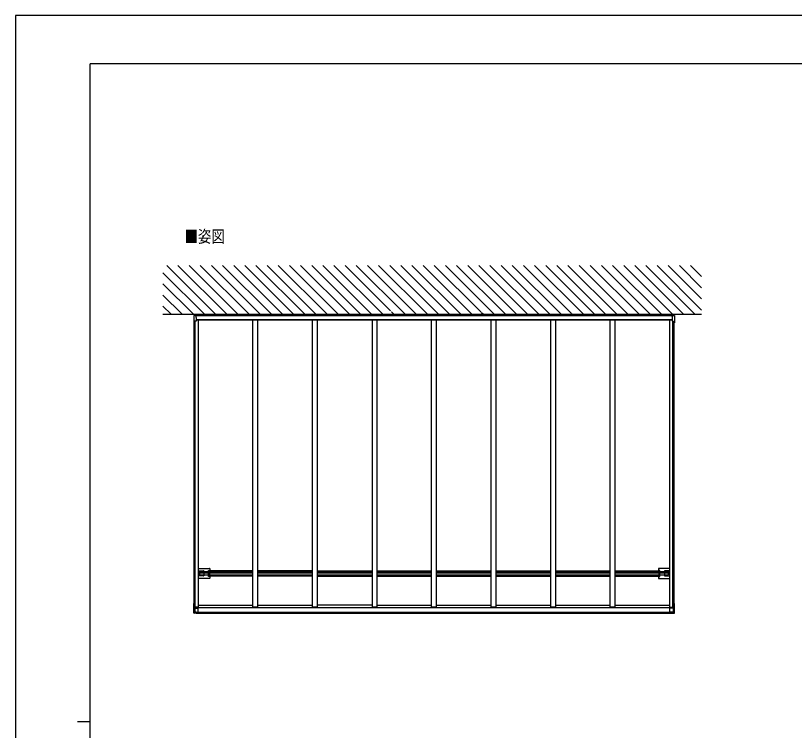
# Model space of a CAD drawing. Units: millimetres, scale not verified. Extents: x -10512 to 10512, y -7425 to 7425.
# Drawn here: x -10512 to -2666, y 222 to 7425 of the extents above; entities that cross this region are included whole.
import ezdxf
from ezdxf.enums import TextEntityAlignment as Align

# ---------------------------------------------------------------- set-up
doc = ezdxf.new("R2010")
doc.units = ezdxf.units.MM
doc.header["$LTSCALE"] = 40
for name, color, linetype in [('0-2_USER1', 3, 'Continuous'), ('0-3_YKK_11', 7, 'Continuous'), ('0-5_YKK_13', 4, 'Continuous'), ('0-6_YKK_A1', 4, 'Continuous'), ('0-8_YKK_ZWAK', 7, 'Continuous')]:
    doc.layers.add(name, color=color, linetype=linetype)
doc.styles.add('ＭＳ ゴシック', font='')
doc.styles.get('ＭＳ ゴシック').set_extended_font_data('MS Gothic')

msp = doc.modelspace()

# ---------------------------------------------------------------- linework, layer by layer
at = {"layer": '0-3_YKK_11'}
for p, q in [((-8697.45, 4410.01), (-8700.03, 4411.3)), ((-8697.45, 4407.59), (-8700.03, 4406.3)), ((-8697.7, 4414.7), (-8697.45, 4414.7)), ((-8697.7, 4402.9), (-8697.7, 4414.7)), ((-3894.2, 4414.7), (-3894.45, 4414.7)), ((-3894.45, 4410.01), (-3891.87, 4411.3)), ((-3894.45, 4407.59), (-3891.87, 4406.3)), ((-3894.2, 4402.9), (-3894.2, 4414.7))]:
    msp.add_line(p, q, dxfattribs=at)
for points in [[(-8697.45, 4414.7), (-8697.45, 4402.9), (-8697.7, 4402.9)], [(-3894.45, 4414.7), (-3894.45, 4402.9), (-3894.2, 4402.9)]]:
    msp.add_lwpolyline(points, dxfattribs=at)
for centre, start, end in [((-8692.75, 4408.8), 129.98313, 230.01687), ((-3899.15, 4408.8), 309.98313, 50.01687)]:
    msp.add_arc(centre, 7.7, start, end, dxfattribs=at)
at = {"layer": '0-5_YKK_13'}
for p, q in [((-8717.83, 4400.62), (-8717.83, 4331.59)), ((-8717.42, 4398.9), (-8717.42, 4330.26)), ((-8699.52, 4405.12), (-8712, 4404.44)), ((-8698.32, 4403.48), (-8711.65, 4402.8)), ((-8697.45, 4394.95), (-8697.45, 4415.37)), ((-8695.95, 4415.37), (-8697.45, 4415.37)), ((-8695.95, 4394.95), (-8697.45, 4394.95)), ((-8692.95, 4383.07), (-8692.95, 4403.85)), ((-3898.95, 4403.85), (-3898.95, 4346.66)), ((-3898.95, 4394.24), (-3898.95, 4394.95)), ((-3898.95, 4394.24), (-3898.95, 4392.6)), ((-3895.95, 4415.37), (-3894.45, 4415.37)), ((-3895.95, 4394.95), (-3894.45, 4394.95)), ((-3894.45, 4394.95), (-3894.45, 4415.37)), ((-3893.59, 4403.48), (-3880.25, 4402.8)), ((-3892.39, 4405.12), (-3879.9, 4404.44)), ((-3874.48, 4399.66), (-3874.48, 4330.26)), ((-3874.09, 4401.45), (-3874.07, 4331.59)), ((-8706.78, 4345.98), (-8706.78, 4335.8)), ((-8692.95, 4383.07), (-8692.95, 4381.43)), ((-8692.95, 4381.65), (-8692.95, 4381.43)), ((-8692.95, 4381.43), (-8692.95, 4346.66)), ((-3898.95, 4392.81), (-3898.95, 4392.6)), ((-3885.12, 4345.98), (-3885.12, 4335.8)), ((-8670.95, 1854.67), (-8558, 1854.67)), ((-8670.95, 1830.22), (-8618, 1830.22)), ((-8617, 1829.22), (-8617, 1779.22)), ((-8570.5, 1774.52), (-8570.5, 1833.93)), ((-8569.5, 1834.92), (-8558.58, 1834.92)), ((-8557.59, 1834.98), (-8558.62, 1833.95)), ((-8557, 1853.68), (-8557, 1833.56)), ((-4034.9, 1853.68), (-4034.9, 1833.56)), ((-4034.32, 1834.98), (-4033.28, 1833.95)), ((-3920.95, 1854.67), (-4033.9, 1854.67)), ((-4022.4, 1834.92), (-4033.32, 1834.92)), ((-4021.4, 1774.52), (-4021.4, 1833.93)), ((-3974.9, 1829.22), (-3974.9, 1779.22)), ((-3920.95, 1830.22), (-3973.9, 1830.22)), ((-8618, 1778.22), (-8670.95, 1778.22)), ((-8558, 1753.77), (-8670.95, 1753.77)), ((-8558.58, 1773.52), (-8569.5, 1773.52)), ((-8558.62, 1774.5), (-8557.59, 1773.47)), ((-8557, 1774.89), (-8557, 1754.77)), ((-4034.9, 1774.89), (-4034.9, 1754.77)), ((-4033.28, 1774.5), (-4034.32, 1773.47)), ((-4033.9, 1753.77), (-3920.95, 1753.77)), ((-4033.32, 1773.52), (-4022.4, 1773.52)), ((-3973.9, 1778.22), (-3920.95, 1778.22)), ((-8717.83, 1407.82), (-8717.83, 1500.6)), ((-8717.42, 1406.89), (-8717.42, 1499.27)), ((-8714.95, 1500.49), (-8716.77, 1500.51)), ((-8716.37, 1499.36), (-8714.95, 1499.38)), ((-8714.95, 1500.76), (-8716.01, 1500.63)), ((-8715.8, 1500.6), (-8714.95, 1500.59)), ((-8714.95, 1499.27), (-8715.52, 1499.27)), ((-8708.32, 1497.87), (-8706.93, 1497.87)), ((-8707.15, 1497.76), (-8706.93, 1497.87)), ((-8706.93, 1492.88), (-8706.93, 1497.87)), ((-8706.78, 1491.06), (-8706.78, 1415.16)), ((-3885.12, 1491.06), (-3885.12, 1415.16)), ((-3884.75, 1497.76), (-3884.97, 1497.87)), ((-3883.58, 1497.87), (-3884.97, 1497.87)), ((-3884.97, 1492.88), (-3884.97, 1497.87)), ((-3876.95, 1500.76), (-3875.89, 1500.63)), ((-3876.1, 1500.6), (-3876.95, 1500.59)), ((-3876.95, 1500.49), (-3875.13, 1500.51)), ((-3875.53, 1499.36), (-3876.95, 1499.38)), ((-3876.95, 1499.27), (-3876.38, 1499.27)), ((-3874.48, 1406.89), (-3874.48, 1499.27)), ((-3874.07, 1407.82), (-3874.07, 1500.6)), ((-8706.9, 1415.11), (-8707.15, 1415.01)), ((-8707.15, 1415.01), (-8692.95, 1414.21)), ((-8706.78, 1415.16), (-8706.9, 1415.11)), ((-8706.78, 1454.53), (-8671.95, 1454.56)), ((-8704.76, 1415.02), (-8695.95, 1414.56)), ((-8695.95, 1414.62), (-8695.95, 1414.56)), ((-8695.95, 1414.49), (-8695.95, 1414.56)), ((-8692.95, 1414.32), (-8695.95, 1414.49)), ((-8692.95, 1414.32), (-8692.95, 1414.21)), ((-8692.95, 1410.06), (-8692.95, 1414.21)), ((-8692.95, 1414.03), (-8671.95, 1413.84)), ((-8671.95, 1412.16), (-8671.95, 1464.39)), ((-3919.95, 1412.16), (-3919.95, 1464.39)), ((-3885.12, 1454.53), (-3919.95, 1454.56)), ((-3898.95, 1414.03), (-3919.95, 1413.84)), ((-3884.75, 1415.01), (-3898.95, 1414.21)), ((-3898.95, 1414.32), (-3895.95, 1414.49)), ((-3898.95, 1414.32), (-3898.95, 1414.21)), ((-3898.95, 1410.06), (-3898.95, 1414.21)), ((-3887.14, 1415.02), (-3895.95, 1414.56)), ((-3895.95, 1414.62), (-3895.95, 1414.56)), ((-3895.95, 1414.49), (-3895.95, 1414.56)), ((-3885.12, 1415.16), (-3885, 1415.11)), ((-3885, 1415.11), (-3884.75, 1415.01)), ((-8714.74, 1403.22), (-8714.75, 1403.22)), ((-8692.95, 1402.04), (-8711.65, 1403.02)), ((-8692.95, 1408.57), (-8692.95, 1410.06)), ((-8692.95, 1408.57), (-8692.95, 1402.08)), ((-8692.95, 1402.05), (-8692.95, 1402.08)), ((-3898.95, 1408.57), (-3898.95, 1410.06)), ((-3898.95, 1408.57), (-3898.95, 1402.08)), ((-3898.95, 1402.04), (-3880.25, 1403.02)), ((-3898.95, 1402.05), (-3898.95, 1402.08)), ((-3877.16, 1403.22), (-3877.15, 1403.22))]:
    msp.add_line(p, q, dxfattribs=at)
for points in [[(-8717.82, 4401.39), (-8717.82, 4401.09), (-8717.83, 4400.62)], [(-8717.42, 4399.66), (-8717.42, 4399.12), (-8717.42, 4398.9)], [(-8712, 4404.43), (-8713.58, 4404.33), (-8715.31, 4404.18), (-8715.32, 4404.18)], [(-3879.9, 4404.43), (-3878.32, 4404.33), (-3876.59, 4404.18), (-3876.58, 4404.18)], [(-3874.48, 4399.66), (-3874.48, 4399.12), (-3874.48, 4398.9)], [(-3874.08, 4401.39), (-3874.08, 4401.09), (-3874.08, 4400.62)], [(-8717.35, 4330.23), (-8717.41, 4330.25), (-8717.42, 4330.26)], [(-8692.95, 4346.66), (-8707.15, 4345.97), (-8707.15, 4328.75), (-8708.27, 4328.76)], [(-8706.93, 4333.84), (-8706.93, 4328.86), (-8707.15, 4328.75)], [(-3898.95, 4346.66), (-3884.75, 4345.97), (-3884.75, 4328.75), (-3883.63, 4328.76)], [(-3884.97, 4333.84), (-3884.97, 4328.86), (-3884.75, 4328.75)], [(-3874.55, 4330.23), (-3874.49, 4330.25), (-3874.48, 4330.26)], [(-8558.68, 1832.95), (-8558.68, 1776.72), (-8558.68, 1775.5)], [(-8558.55, 1831.72), (-8558.55, 1832.01), (-8557, 1833.56)], [(-4033.35, 1831.72), (-4033.35, 1832.01), (-4034.9, 1833.56)], [(-4033.22, 1832.95), (-4033.22, 1776.72), (-4033.22, 1775.5)], [(-8557, 1774.89), (-8558.55, 1776.44), (-8558.55, 1776.72)], [(-4034.9, 1774.89), (-4033.35, 1776.44), (-4033.35, 1776.72)], [(-8716.77, 1500.51), (-8717.07, 1500.52), (-8717.33, 1500.53), (-8717.55, 1500.54), (-8717.71, 1500.56), (-8717.8, 1500.58), (-8717.82, 1500.6), (-8717.77, 1500.62), (-8717.66, 1500.64)], [(-8717.66, 1500.64), (-8716.19, 1500.82), (-8714.95, 1500.97)], [(-8717.35, 1499.24), (-8717.41, 1499.26), (-8717.42, 1499.28), (-8717.36, 1499.3), (-8717.25, 1499.32), (-8717.09, 1499.33), (-8716.88, 1499.35), (-8716.64, 1499.36), (-8716.37, 1499.36)], [(-8716.01, 1500.63), (-8716.03, 1500.63), (-8716.05, 1500.63), (-8716.04, 1500.62), (-8716.02, 1500.62), (-8715.98, 1500.61), (-8715.93, 1500.61), (-8715.87, 1500.61), (-8715.8, 1500.6)], [(-8715.52, 1499.27), (-8715.58, 1499.27), (-8715.63, 1499.26), (-8715.68, 1499.26), (-8715.72, 1499.26), (-8715.75, 1499.25), (-8715.76, 1499.25), (-8715.76, 1499.24), (-8715.74, 1499.24)], [(-8707.15, 1415.01), (-8707.15, 1497.76), (-8708.27, 1497.77)], [(-3884.75, 1415.01), (-3884.75, 1497.76), (-3883.63, 1497.77)], [(-3874.25, 1500.64), (-3875.71, 1500.82), (-3876.95, 1500.97)], [(-3876.38, 1499.27), (-3876.32, 1499.27), (-3876.27, 1499.26), (-3876.22, 1499.26), (-3876.18, 1499.26), (-3876.15, 1499.25), (-3876.14, 1499.25), (-3876.14, 1499.24), (-3876.16, 1499.24)], [(-3875.89, 1500.63), (-3875.87, 1500.63), (-3875.86, 1500.63), (-3875.86, 1500.62), (-3875.88, 1500.62), (-3875.92, 1500.61), (-3875.97, 1500.61), (-3876.03, 1500.61), (-3876.1, 1500.6)], [(-3874.55, 1499.24), (-3874.49, 1499.26), (-3874.48, 1499.28), (-3874.54, 1499.3), (-3874.65, 1499.32), (-3874.81, 1499.33), (-3875.02, 1499.35), (-3875.26, 1499.36), (-3875.53, 1499.36)], [(-3875.13, 1500.51), (-3874.83, 1500.52), (-3874.57, 1500.53), (-3874.35, 1500.54), (-3874.19, 1500.56), (-3874.1, 1500.58), (-3874.08, 1500.6), (-3874.13, 1500.62), (-3874.25, 1500.64)], [(-8717.82, 1407.06), (-8717.83, 1407.59), (-8717.83, 1407.82)], [(-8717.42, 1406.13), (-8717.42, 1406.66), (-8717.42, 1406.89)], [(-8711.65, 1403.01), (-8713.34, 1403.1), (-8714.75, 1403.21)], [(-3880.25, 1403.01), (-3878.56, 1403.1), (-3877.15, 1403.21)], [(-3874.48, 1406.13), (-3874.48, 1406.66), (-3874.48, 1406.89)], [(-3874.08, 1407.06), (-3874.07, 1407.59), (-3874.07, 1407.82)]]:
    msp.add_lwpolyline(points, dxfattribs=at)
for centre, radius, start, end in [((-8715.08, 4401.44), 2.73, 95.02177, 181.25077), ((-8714.54, 4399.7), 2.87, 94.34735, 180.89355), ((-8709.33, 4347.5), 55.36, 92.39604, 95.62484), ((-3882.57, 4347.5), 55.36, 84.37516, 87.60396), ((-3877.36, 4399.7), 2.87, 359.10645, 85.65265), ((-3876.82, 4401.44), 2.73, 358.74923, 84.97823), ((-8717.47, 4332.54), 1.01, 249.16063, 272.29684), ((-8653, 4657.29), 333.33, 258.8691, 260.19652), ((-8708.44, 4340.3), 11.55, 263.44833, 270.84546), ((-3883.46, 4340.3), 11.55, 269.15454, 276.55167), ((-3938.9, 4657.29), 333.33, 279.80348, 281.1309), ((-3874.44, 4332.54), 1.01, 267.70316, 290.83937), ((-8618, 1829.22), 1, 0, 90), ((-3973.9, 1829.22), 1, 90, 180), ((-8618, 1779.22), 1, 270, 0), ((-3973.9, 1779.22), 1, 180, 270), ((-8653, 1826.3), 333.33, 258.8691, 260.19652), ((-8651.45, 1827.14), 334.14, 258.90733, 260.20202), ((-8708.44, 1509.31), 11.55, 263.44833, 270.84546), ((-3883.46, 1509.31), 11.55, 269.15454, 276.55167), ((-3940.45, 1827.14), 334.14, 279.79798, 281.09267), ((-3938.9, 1826.3), 333.33, 279.80348, 281.1309), ((-8715.3, 1406.95), 2.51, 177.51775, 215.83996), ((-8714.54, 1406.08), 2.86, 179.03107, 265.99674), ((-3877.36, 1406.08), 2.86, 274.00326, 0.96893), ((-3876.6, 1406.95), 2.51, 324.16004, 2.48225)]:
    msp.add_arc(centre, radius, start, end, dxfattribs=at)
for centre, major_axis, ratio, start_param, end_param in [((-8569.5, 1833.92), (-0.71, 0.71), 0.99628, 5.4996506, 7.06672), ((-8558.61, 1832.95), (0, 1), 0.061163, 0.0610865, 1.5707963), ((-8558.58, 1834.99), (-1, 0), 0.061163, 1.5707963, 3.0805061), ((-8558, 1853.67), (0.71, 0.71), 0.99628, 5.4996506, 7.06672), ((-4033.9, 1853.67), (-0.71, 0.71), 0.99628, 5.4996506, 7.06672), ((-4033.32, 1834.99), (1, 0), 0.061163, 3.2026792, 4.712389), ((-4033.29, 1832.95), (0, 1), 0.061163, 4.712389, 6.2220988), ((-4022.4, 1833.92), (0.71, 0.71), 0.99628, 5.4996506, 7.06672), ((-8569.5, 1774.53), (-0.71, -0.71), 0.99628, 5.4996506, 7.06672), ((-8558.61, 1775.5), (0, 1), 0.061163, 1.5707963, 3.0805061), ((-8558.58, 1773.46), (-1, 0), 0.061163, 3.2026792, 4.712389), ((-8558, 1754.78), (0.71, -0.71), 0.99628, 5.4996506, 7.06672), ((-4033.9, 1754.78), (-0.71, -0.71), 0.99628, 5.4996506, 7.06672), ((-4033.32, 1773.46), (1, 0), 0.061163, 1.5707963, 3.0805061), ((-4033.29, 1775.5), (0, 1), 0.061163, 3.2026792, 4.712389), ((-4022.4, 1774.53), (0.71, -0.71), 0.99628, 5.4996506, 7.06672), ((-16105.18, 1814.06), (-8222.56, 430.03), 0.003344, 2.6907723, 2.6932377), ((3513.28, 1814.06), (-8222.56, -430.03), 0.003344, 0.4483549, 0.4508203)]:
    msp.add_ellipse(centre, major_axis=major_axis, ratio=ratio, start_param=start_param, end_param=end_param, dxfattribs=at)
at = {"layer": '0-6_YKK_A1'}
for p, q in [((-8497.15, 4415.37), (-8988.62, 4906.85)), ((-8384.89, 4415.37), (-8876.36, 4906.85)), ((-8272.64, 4415.37), (-8764.11, 4906.85)), ((-8160.39, 4415.37), (-8651.86, 4906.85)), ((-8048.13, 4415.37), (-8539.6, 4906.85)), ((-7935.88, 4415.37), (-8427.35, 4906.85)), ((-7823.63, 4415.37), (-8315.1, 4906.85)), ((-7711.37, 4415.37), (-8202.85, 4906.85)), ((-7599.12, 4415.37), (-8090.59, 4906.85)), ((-7486.87, 4415.37), (-7978.34, 4906.85)), ((-7374.61, 4415.37), (-7866.09, 4906.85)), ((-7262.36, 4415.37), (-7753.83, 4906.85)), ((-7150.11, 4415.37), (-7641.58, 4906.85)), ((-7037.85, 4415.37), (-7529.33, 4906.85)), ((-6925.6, 4415.37), (-7417.07, 4906.85)), ((-6813.35, 4415.37), (-7304.82, 4906.85)), ((-6734.62, 4448.9), (-7192.57, 4906.85)), ((-6588.84, 4415.37), (-7080.31, 4906.85)), ((-6476.59, 4415.37), (-6968.06, 4906.85)), ((-6364.34, 4415.37), (-6855.81, 4906.85)), ((-6252.08, 4415.37), (-6743.55, 4906.85)), ((-6139.83, 4415.37), (-6631.3, 4906.85)), ((-6027.58, 4415.37), (-6519.05, 4906.85)), ((-5915.32, 4415.37), (-6406.79, 4906.85)), ((-5826.36, 4438.66), (-6294.54, 4906.85)), ((-5690.82, 4415.37), (-6182.29, 4906.85)), ((-5578.56, 4415.37), (-6070.03, 4906.85)), ((-5466.31, 4415.37), (-5957.78, 4906.85)), ((-5354.06, 4415.37), (-5845.53, 4906.85)), ((-5241.8, 4415.37), (-5733.27, 4906.85)), ((-5129.55, 4415.37), (-5621.02, 4906.85)), ((-5017.3, 4415.37), (-5508.77, 4906.85)), ((-4913.76, 4424.09), (-5396.52, 4906.85)), ((-4792.79, 4415.37), (-5284.26, 4906.85)), ((-4680.54, 4415.37), (-5172.01, 4906.85)), ((-4568.28, 4415.37), (-5059.76, 4906.85)), ((-4456.03, 4415.37), (-4947.5, 4906.85)), ((-4343.78, 4415.37), (-4835.25, 4906.85)), ((-4231.52, 4415.37), (-4723, 4906.85)), ((-4119.27, 4415.37), (-4610.74, 4906.85)), ((-4007.02, 4415.37), (-4498.49, 4906.85)), ((-3894.77, 4415.37), (-4386.24, 4906.85)), ((-3782.51, 4415.37), (-4273.98, 4906.85)), ((-3670.26, 4415.37), (-4161.73, 4906.85)), ((-3600.9, 4458.27), (-4049.48, 4906.85)), ((-3600.9, 4570.52), (-3937.22, 4906.85)), ((-3600.9, 4682.78), (-3824.97, 4906.85)), ((-3600.9, 4795.03), (-3712.72, 4906.85)), ((-8609.4, 4415.37), (-9027.69, 4833.67)), ((-8721.65, 4415.37), (-9027.69, 4721.42)), ((-8833.91, 4415.37), (-9027.69, 4609.16)), ((-8946.16, 4415.37), (-9027.69, 4496.91)), ((-9027.69, 4415.37), (-3600.9, 4415.37)), ((-8695.95, 4394.95), (-8695.95, 4415.37)), ((-8695.95, 4403.85), (-3895.95, 4403.85)), ((-6727.89, 4442.17), (-6728.7, 4442.98)), ((-6701.1, 4415.37), (-6725.71, 4439.99)), ((-5823.2, 4435.5), (-5824.57, 4436.87)), ((-5803.07, 4415.37), (-5817.44, 4429.74)), ((-4905.04, 4415.37), (-4908.7, 4419.03)), ((-3895.95, 4394.95), (-3895.95, 4415.37)), ((-8714.95, 1499.08), (-8714.95, 4329.77)), ((-8707.95, 1497.87), (-8707.95, 4328.76)), ((-8702.25, 1464.39), (-8702.25, 4346.2)), ((-8692.95, 4363.49), (-3898.95, 4363.49)), ((-8692.95, 4358.35), (-3898.95, 4358.35)), ((-8670.95, 1464.39), (-8670.95, 4358.35)), ((-8120.95, 1464.39), (-8120.95, 4358.35)), ((-8070.95, 1464.39), (-8070.95, 4358.35)), ((-7520.95, 1464.39), (-7520.95, 4358.35)), ((-7470.95, 1464.39), (-7470.95, 4358.35)), ((-6920.95, 4358.35), (-6920.95, 1464.39)), ((-6870.95, 1464.39), (-6870.95, 4358.35)), ((-6320.95, 1464.39), (-6320.95, 4358.35)), ((-6270.95, 1464.39), (-6270.95, 4358.35)), ((-5720.95, 1464.39), (-5720.95, 4358.35)), ((-5670.95, 1464.39), (-5670.95, 4358.35)), ((-5120.95, 1464.39), (-5120.95, 4358.35)), ((-5070.95, 1464.39), (-5070.95, 4358.35)), ((-4520.95, 1464.39), (-4520.95, 4358.35)), ((-4470.95, 1464.39), (-4470.95, 4358.35)), ((-3920.95, 1464.39), (-3920.95, 4358.35)), ((-3889.65, 1464.39), (-3889.65, 4346.2)), ((-3883.95, 1497.87), (-3883.95, 4328.76)), ((-3876.95, 1499.08), (-3876.95, 4329.77)), ((-8657.95, 1823.02), (-8120.95, 1823.02)), ((-8657.95, 1790.27), (-8657.95, 1823.02)), ((-8657.95, 1810.02), (-8120.95, 1810.02)), ((-8120.95, 1831.72), (-8567.45, 1831.72)), ((-8567.45, 1776.72), (-8567.45, 1831.72)), ((-7520.95, 1831.72), (-8070.95, 1831.72)), ((-8070.95, 1823.02), (-7520.95, 1823.02)), ((-8070.95, 1810.02), (-7520.95, 1810.02)), ((-7470.95, 1831.72), (-6920.95, 1831.72)), ((-7470.95, 1823.02), (-6920.95, 1823.02)), ((-7470.95, 1810.02), (-6920.95, 1810.02)), ((-6870.95, 1831.72), (-6320.95, 1831.72)), ((-6870.95, 1823.02), (-6320.95, 1823.02)), ((-6870.95, 1810.02), (-6320.95, 1810.02)), ((-6270.95, 1831.72), (-5720.95, 1831.72)), ((-6270.95, 1823.02), (-5720.95, 1823.02)), ((-6270.95, 1810.02), (-5720.95, 1810.02)), ((-5670.95, 1831.72), (-5120.95, 1831.72)), ((-5670.95, 1823.02), (-5120.95, 1823.02)), ((-5670.95, 1810.02), (-5120.95, 1810.02)), ((-5070.95, 1831.72), (-4520.95, 1831.72)), ((-5070.95, 1823.02), (-4520.95, 1823.02)), ((-5070.95, 1810.02), (-4520.95, 1810.02)), ((-4470.95, 1831.72), (-4024.45, 1831.72)), ((-4470.95, 1823.02), (-3933.95, 1823.02)), ((-4470.95, 1810.02), (-3933.95, 1810.02)), ((-3933.95, 1790.27), (-3933.95, 1823.02)), ((-8657.95, 1790.27), (-8120.95, 1790.27)), ((-8120.95, 1776.72), (-8567.45, 1776.72)), ((-8070.95, 1790.27), (-7520.95, 1790.27)), ((-7520.95, 1776.72), (-8070.95, 1776.72)), ((-7470.95, 1790.27), (-6920.95, 1790.27)), ((-7470.95, 1776.72), (-6920.95, 1776.72)), ((-6870.95, 1790.27), (-6320.95, 1790.27)), ((-6870.95, 1776.72), (-6320.95, 1776.72)), ((-6270.95, 1790.27), (-5720.95, 1790.27)), ((-6270.95, 1776.72), (-5720.95, 1776.72)), ((-5670.95, 1790.27), (-5120.95, 1790.27)), ((-5670.95, 1776.72), (-5120.95, 1776.72)), ((-5070.95, 1790.27), (-4520.95, 1790.27)), ((-5070.95, 1776.72), (-4520.95, 1776.72)), ((-4470.95, 1790.27), (-3933.95, 1790.27)), ((-8670.95, 1464.39), (-8706.78, 1464.39)), ((-8671.95, 1459.29), (-3919.95, 1459.29)), ((-8670.95, 1485.35), (-8120.95, 1485.35)), ((-8070.95, 1464.39), (-8120.95, 1464.39)), ((-8070.95, 1485.35), (-7520.95, 1485.35)), ((-7470.95, 1464.39), (-7520.95, 1464.39)), ((-6920.95, 1485.35), (-7470.95, 1485.35)), ((-6870.95, 1464.39), (-6920.95, 1464.39)), ((-6870.95, 1485.35), (-6320.95, 1485.35)), ((-6270.95, 1464.39), (-6320.95, 1464.39)), ((-6270.95, 1485.35), (-5720.95, 1485.35)), ((-5670.95, 1464.39), (-5720.95, 1464.39)), ((-5670.95, 1485.35), (-5120.95, 1485.35)), ((-5070.95, 1464.39), (-5120.95, 1464.39)), ((-5070.95, 1485.35), (-4520.95, 1485.35)), ((-4470.95, 1464.39), (-4520.95, 1464.39)), ((-4470.95, 1485.35), (-3920.95, 1485.35)), ((-3920.95, 1464.39), (-3885.12, 1464.39)), ((-8692.95, 1412.16), (-3898.95, 1412.16)), ((-8692.95, 1409.93), (-3898.95, 1409.93)), ((-8692.95, 1404.22), (-3898.95, 1404.22))]:
    msp.add_line(p, q, dxfattribs=at)
msp.add_lwpolyline([(-4470.95, 1776.72), (-4024.45, 1776.72), (-4024.45, 1831.72)], dxfattribs=at)
at = {"layer": '0-8_YKK_ZWAK'}
for p, q in [((9737.55, 6937.5), (-9762.45, 6937.5)), ((-9762.45, -6312.5), (-9762.45, 6937.5)), ((-9887.45, 312.5), (-9762.45, 312.5))]:
    msp.add_line(p, q, dxfattribs=at)
msp.add_lwpolyline([(-10512.5, -7425), (10512.5, -7425), (10512.5, 7425), (-10512.5, 7425)], close=True, dxfattribs=at)

# ---------------------------------------------------------------- texts
at = {"layer": '0-2_USER1', "style": 'ＭＳ ゴシック', "width": 0.8}
msp.add_text('■姿図', height=123.8, dxfattribs=at).set_placement((-8810.7, 5100.32), align=Align.BOTTOM_LEFT)

doc.saveas('drawing.dxf')
